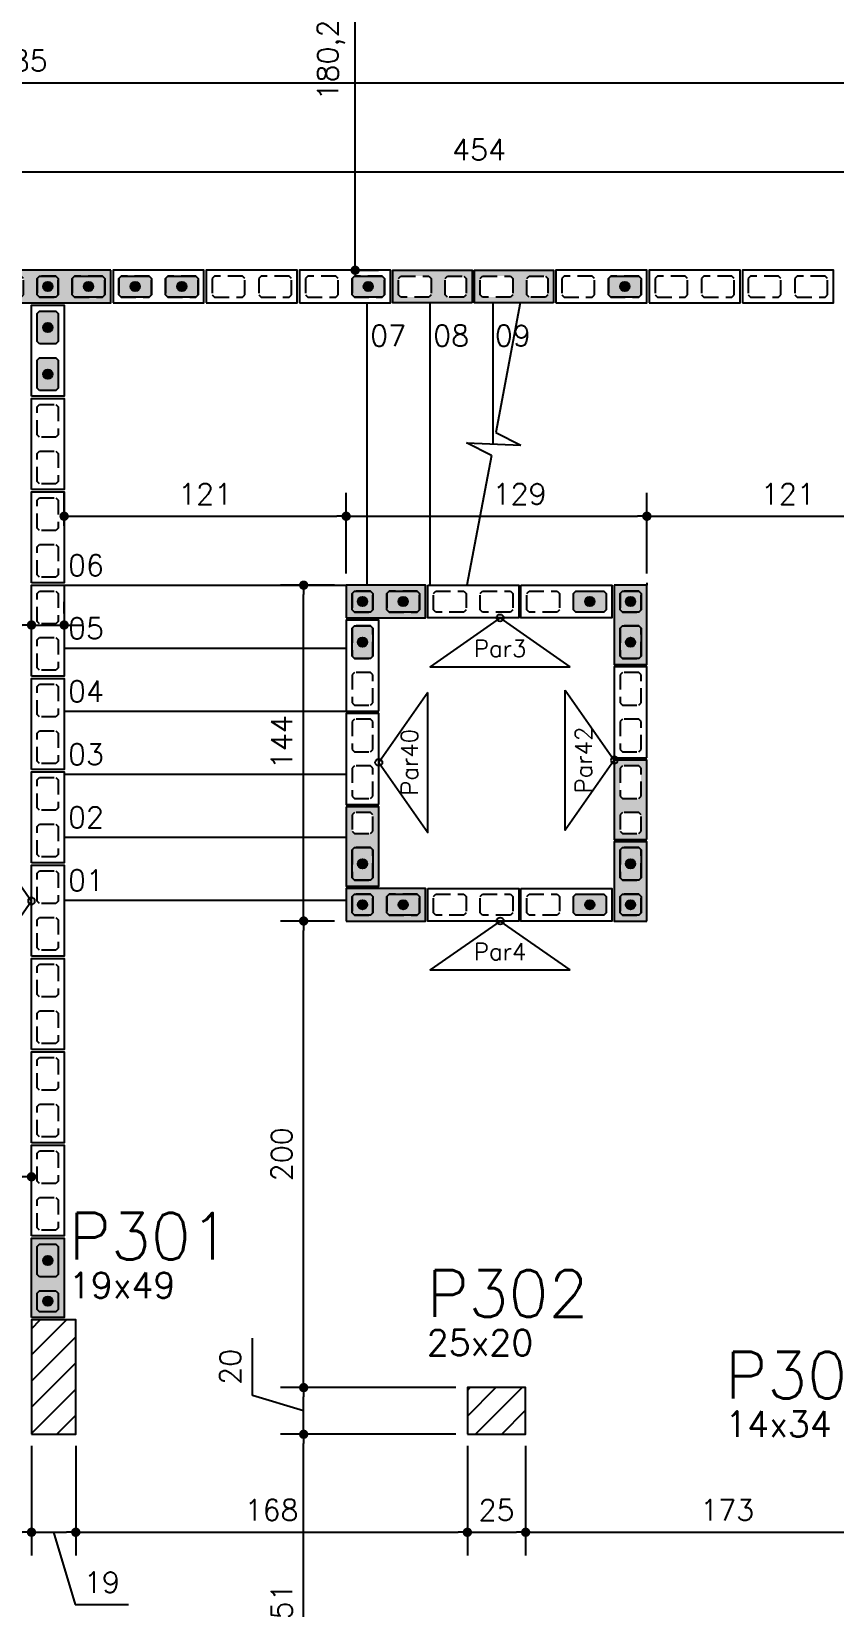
# Model space of a CAD drawing. Extents: x -14651 to 4582, y -13717 to -1290.
# Drawn here: x 2075 to 2419, y -12588 to -11912 of the extents above; entities that cross this region are included whole.
import ezdxf
from ezdxf.enums import TextEntityAlignment as Align

# ---------------------------------------------------------------- set-up
doc = ezdxf.new("R2010")
doc.units = 0
doc.header["$LTSCALE"] = 25
doc.linetypes.add('DASHED2', pattern=[0.375, 0.25, -0.125])
for name, color, linetype in [('213', 252, 'Continuous'), ('241', 2, 'Continuous'), ('247', 50, 'Continuous'), ('248', 100, 'Continuous'), ('249', 20, 'Continuous'), ('Arranque', 14, 'Continuous'), ('COTA', 1, 'Continuous'), ('FERRO', 5, 'Continuous'), ('Linha_fina', 1, 'Continuous'), ('P-D', 2, 'Continuous'), ('P-S', 5, 'Continuous'), ('PIL-N', 4, 'Continuous'), ('T1', 2, 'Continuous')]:
    doc.layers.add(name, color=color, linetype=linetype)
doc.styles.add('COTA', font='romans.shx')
doc.styles.get("Standard").update_dxf_attribs({"font": 'romans.shx'})
doc.styles.add('Texto1', font='romans.shx', dxfattribs={"height": 9})
doc.dimstyles.new('forma', dxfattribs={"dimscale": 5, "dimtxt": 1.8, "dimasz": 0.8, "dimexe": 2, "dimexo": 1, "dimgap": 1, "dimtad": 1, "dimdec": 1, "dimzin": 9, "dimtxsty": 'COTA', "dimblk1": 'DOT', "dimblk2": 'DOT', "dimsah": 1, "dimcen": 0, "dimdle": 1, "dimclrd": 256, "dimclre": 256, "dimclrt": 2, "dimadec": 0, "dimazin": 0, "dimtfac": 1, "dimtdec": 0, "dimtmove": 0, "dimatfit": 3, "dimfxl": 1, "dimtolj": 1, "dimtzin": 0, "dimarcsym": 0})
pattern_1 = [(45, (0, -500), (-5.61266, 5.61266), [])]

# ---------------------------------------------------------------- blocks, each defined once
blk = doc.blocks.new('P5515')
at = {"layer": '249'}
h = blk.add_hatch(color=20, dxfattribs=at)
h.paths.add_polyline_path([(-27, 7), (-27, -7), (27, -7), (27, 7)])
h.paths.add_polyline_path([(-10.5, -3.5), (-11.5, -4.5), (-23.5, -4.5), (-24.5, -3.5), (-24.5, 3.5), (-23.5, 4.5), (-11.5, 4.5), (-10.5, 3.5)], flags=16)
h.paths.add_polyline_path([(-4.5, 3.5), (-3.5, 4.5), (3.5, 4.5), (4.5, 3.5), (4.5, -3.5), (3.5, -4.5), (-3.5, -4.5), (-4.5, -3.5)], flags=16)
h.paths.add_polyline_path([(10.5, 3.5), (11.5, 4.5), (23.5, 4.5), (24.5, 3.5), (24.5, -3.5), (23.5, -4.5), (11.5, -4.5), (10.5, -3.5)], flags=16)
blk.add_lwpolyline([(27, 7), (-27, 7), (-27, -7), (27, -7), (27, 7)])
at = {"color": 1, "linetype": 'DASHED2'}
for points in [[(-10.5, 3.5), (-11.5, 4.5), (-23.5, 4.5), (-24.5, 3.5), (-24.5, -3.5), (-23.5, -4.5), (-11.5, -4.5), (-10.5, -3.5), (-10.5, 3.5)], [(4.5, 3.5), (3.5, 4.5), (-3.5, 4.5), (-4.5, 3.5), (-4.5, -3.5), (-3.5, -4.5), (3.5, -4.5), (4.5, -3.5), (4.5, 3.5)], [(24.5, 3.5), (23.5, 4.5), (11.5, 4.5), (10.5, 3.5), (10.5, -3.5), (11.5, -4.5), (23.5, -4.5), (24.5, -3.5), (24.5, 3.5)]]:
    blk.add_lwpolyline(points, dxfattribs=at)
blk = doc.blocks.new('P4015', base_point=(5842102.11612, -8124149.02973))
blk.add_lwpolyline([(5842082.61612, -8124156.02973), (5842121.61612, -8124156.02973), (5842121.61612, -8124142.02973), (5842082.61612, -8124142.02973), (5842082.61612, -8124156.02973)])
at = {"color": 1, "linetype": 'DASHED2'}
for points in [[(5842085.11612, -8124152.52973), (5842086.11612, -8124153.52973), (5842098.11612, -8124153.52973), (5842099.11612, -8124152.52973), (5842099.11612, -8124145.52973), (5842098.11612, -8124144.52973), (5842086.11612, -8124144.52973), (5842085.11612, -8124145.52973), (5842085.11612, -8124152.52973)], [(5842105.11612, -8124152.52973), (5842106.11612, -8124153.52973), (5842118.11612, -8124153.52973), (5842119.11612, -8124152.52973), (5842119.11612, -8124145.52973), (5842118.11612, -8124144.52973), (5842106.11612, -8124144.52973), (5842105.11612, -8124145.52973), (5842105.11612, -8124152.52973)]]:
    blk.add_lwpolyline(points, dxfattribs=at)
blk = doc.blocks.new('P3515')
at = {"layer": '248'}
h = blk.add_hatch(color=100, dxfattribs=at)
h.paths.add_polyline_path([(17, 7), (-17, 7), (-17, -7), (17, -7)])
h.paths.add_polyline_path([(-5.5, -3.5), (-6.5, -4.5), (-13.5, -4.5), (-14.5, -3.5), (-14.5, 3.5), (-13.5, 4.5), (-6.5, 4.5), (-5.5, 3.5)], flags=16)
h.paths.add_polyline_path([(0.5, 3.5), (1.5, 4.5), (13.5, 4.5), (14.5, 3.5), (14.5, -3.5), (13.5, -4.5), (1.5, -4.5), (0.5, -3.5)], flags=16)
blk.add_lwpolyline([(-17, -7), (17, -7), (17, 7), (-17, 7), (-17, -7)])
at = {"color": 1, "linetype": 'DASHED2'}
for points in [[(-14.5, -3.5), (-13.5, -4.5), (-6.5, -4.5), (-5.5, -3.5), (-5.5, 3.5), (-6.5, 4.5), (-13.5, 4.5), (-14.5, 3.5), (-14.5, -3.5)], [(0.5, -3.5), (1.5, -4.5), (13.5, -4.5), (14.5, -3.5), (14.5, 3.5), (13.5, 4.5), (1.5, 4.5), (0.5, 3.5), (0.5, -3.5)]]:
    blk.add_lwpolyline(points, dxfattribs=at)
blk = doc.blocks.new('GR-1409')
at = {"layer": '213'}
h = blk.add_hatch(color=256, dxfattribs=at)
h.paths.add_polyline_path([(-6, 4.5), (-7, 3.5), (-7, -3.5), (-6, -4.5), (6, -4.5), (7, -3.5), (7, 3.5), (6, 4.5)])
h.paths.add_polyline_path([(-2, 0, 1), (2, 0, 1)], flags=16)
at = {"layer": 'Arranque'}
blk.add_hatch(color=256, dxfattribs=at).paths.add_polyline_path([(-2, 0, 1), (2, 0, 1)])
at = {"layer": '213'}
blk.add_lwpolyline([(-7, 3.5), (-6, 4.5), (6, 4.5), (7, 3.5), (7, -3.5), (6, -4.5), (-6, -4.5), (-7, -3.5), (-7, 3.5)], dxfattribs=at)
at = {"layer": 'FERRO', "linetype": 'Continuous'}
blk.add_circle((0, 0), 2, dxfattribs=at)
blk = doc.blocks.new('GR-0909')
at = {"layer": '213'}
h = blk.add_hatch(color=256, dxfattribs=at)
h.paths.add_polyline_path([(3.5, -4.5), (4.5, -3.5), (4.500001, 3.5), (3.500001, 4.5), (-3.499999, 4.5), (-4.499999, 3.5), (-4.5, -3.5), (-3.5, -4.5)])
h.paths.add_polyline_path([(-2, 0, -1), (2, 0, -1)], flags=16)
at = {"layer": 'Arranque'}
blk.add_hatch(color=256, dxfattribs=at).paths.add_polyline_path([(2, 0, 1), (-2, 0, 1)])
at = {"layer": '213'}
blk.add_lwpolyline([(3.500001, 4.5), (4.500001, 3.5), (4.5, -3.5), (3.5, -4.5), (-3.5, -4.5), (-4.5, -3.5), (-4.499999, 3.5), (-3.499999, 4.5), (3.500001, 4.5)], dxfattribs=at)
at = {"layer": 'FERRO', "linetype": 'Continuous'}
blk.add_circle((0, 0), 2, dxfattribs=at)
blk = doc.blocks.new('_IDNPAR_2')
at = {"color": 3}
blk.add_lwpolyline([(1, -0.7), (0, 0), (-1, -0.7)], close=True, dxfattribs=at)
blk.add_circle((0, 0), 0.05, dxfattribs=at)
at = {"layer": '247', "color": 2, "style": 'COTA', "flags": 8}
blk.add_attdef('ID', text='', height=0.24, dxfattribs=at).set_placement((0, -0.438), align=Align.MIDDLE_CENTER)
blk = doc.blocks.new('_Dot')
at = {"color": 0, "linetype": 'ByBlock', "lineweight": -2}
blk.add_line((-0.5, 0), (-1, 0), dxfattribs=at)
at = {"color": 0, "linetype": 'ByBlock', "const_width": 0.5}
blk.add_lwpolyline([(-0.25, 0, 1), (0.25, 0, 1)], format="xyb", close=True, dxfattribs=at)
blk = doc.blocks.new('*D103')
at = {"layer": 'COTA', "lineweight": -2, "transparency": 16777216}
for p, q in [((2039.52, -12004.1), (2039.52, -11962.42)), ((2493.52, -12004.1), (2493.52, -11962.42)), ((2043.52, -11972.42), (2489.52, -11972.42))]:
    blk.add_line(p, q, dxfattribs=at)
at = {"layer": 'Defpoints', "color": 0, "transparency": 16777216}
for p in [(2493.52, -11972.42), (2039.52, -12009.1), (2493.52, -12009.1)]:
    blk.add_point(p, dxfattribs=at)
at = {"layer": 'COTA', "lineweight": -2, "transparency": 16777216, "xscale": 4, "yscale": 4, "zscale": 4, "rotation": 180}
blk.add_blockref('_Dot', (2039.52, -11972.42), dxfattribs=at)
at = {"layer": 'COTA', "lineweight": -2, "transparency": 16777216, "xscale": 4, "yscale": 4, "zscale": 4}
blk.add_blockref('_Dot', (2493.52, -11972.42), dxfattribs=at)
at = {"layer": 'COTA', "color": 2, "transparency": 16777216, "insert": (2266.52, -11962.92), "char_height": 9, "attachment_point": 5, "style": 'COTA'}
blk.add_mtext('\\A1;454 ', dxfattribs=at)
blk = doc.blocks.new('*D108')
at = {"layer": 'COTA', "lineweight": -2, "transparency": 16777216}
for p, q in [((873.52, -11951.79), (873.52, -11924.24)), ((3258.52, -12009.6), (3258.52, -11924.24)), ((877.52, -11934.24), (3254.52, -11934.24))]:
    blk.add_line(p, q, dxfattribs=at)
at = {"layer": 'Defpoints', "color": 0, "transparency": 16777216}
for p in [(3258.52, -11934.24), (873.52, -11956.79), (3258.52, -12014.6)]:
    blk.add_point(p, dxfattribs=at)
at = {"layer": 'COTA', "lineweight": -2, "transparency": 16777216, "xscale": 4, "yscale": 4, "zscale": 4, "rotation": 180}
blk.add_blockref('_Dot', (873.52, -11934.24), dxfattribs=at)
at = {"layer": 'COTA', "lineweight": -2, "transparency": 16777216, "xscale": 4, "yscale": 4, "zscale": 4}
blk.add_blockref('_Dot', (3258.52, -11934.24), dxfattribs=at)
at = {"layer": 'COTA', "color": 2, "transparency": 16777216, "insert": (2066.02, -11924.74), "char_height": 9, "attachment_point": 5, "style": 'COTA'}
blk.add_mtext('\\A1;2385 ', dxfattribs=at)
blk = doc.blocks.new('*D134')
at = {"layer": 'COTA', "lineweight": -2, "transparency": 16777216}
for p, q in [((1483.52, -12167.06), (1483.52, -12156.68)), ((2074.52, -12161.68), (2074.52, -12156.68)), ((1487.52, -12166.68), (2070.52, -12166.68))]:
    blk.add_line(p, q, dxfattribs=at)
at = {"layer": 'Defpoints', "color": 0, "transparency": 16777216}
for p in [(2074.52, -12166.68), (2074.52, -12166.68), (1483.52, -12172.06)]:
    blk.add_point(p, dxfattribs=at)
at = {"layer": 'COTA', "lineweight": -2, "transparency": 16777216, "xscale": 4, "yscale": 4, "zscale": 4, "rotation": 180}
blk.add_blockref('_Dot', (1483.52, -12166.68), dxfattribs=at)
at = {"layer": 'COTA', "lineweight": -2, "transparency": 16777216, "xscale": 4, "yscale": 4, "zscale": 4}
blk.add_blockref('_Dot', (2074.52, -12166.68), dxfattribs=at)
at = {"layer": 'COTA', "color": 2, "transparency": 16777216, "insert": (1779.02, -12157.18), "char_height": 9, "attachment_point": 5, "style": 'COTA'}
blk.add_mtext('\\A1;591 ', dxfattribs=at)
blk = doc.blocks.new('*D135')
at = {"layer": 'COTA', "lineweight": -2, "transparency": 16777216}
for p, q in [((2074.52, -12161.68), (2074.52, -12156.68)), ((2088.52, -12161.68), (2088.52, -12156.68)), ((2070.52, -12166.68), (2066.52, -12166.68)), ((2074.52, -12166.68), (2088.52, -12166.68)), ((2092.52, -12166.68), (2096.52, -12166.68))]:
    blk.add_line(p, q, dxfattribs=at)
at = {"layer": 'Defpoints', "color": 0, "transparency": 16777216}
for p in [(2074.52, -12166.68), (2088.52, -12166.68), (2088.52, -12166.68)]:
    blk.add_point(p, dxfattribs=at)
at = {"layer": 'COTA', "lineweight": -2, "transparency": 16777216, "xscale": 4, "yscale": 4, "zscale": 4}
blk.add_blockref('_Dot', (2074.52, -12166.68), dxfattribs=at)
at = {"layer": 'COTA', "lineweight": -2, "transparency": 16777216, "xscale": 4, "yscale": 4, "zscale": 4, "rotation": 180}
blk.add_blockref('_Dot', (2088.52, -12166.68), dxfattribs=at)
at = {"layer": 'COTA', "color": 2, "transparency": 16777216, "insert": (2059.83, -12147.82), "char_height": 9, "attachment_point": 5, "style": 'COTA'}
blk.add_mtext('\\A1;14 ', dxfattribs=at)
blk = doc.blocks.new('*D144')
at = {"layer": 'COTA', "lineweight": -2, "transparency": 16777216}
for p, q in [((1838.52, -12518.6), (1838.52, -12565.62)), ((2074.52, -12518.6), (2074.52, -12565.62)), ((1842.52, -12555.62), (2070.52, -12555.62))]:
    blk.add_line(p, q, dxfattribs=at)
at = {"layer": 'Defpoints', "color": 0, "transparency": 16777216}
for p in [(1838.52, -12513.6), (2074.52, -12513.6), (2074.52, -12555.62)]:
    blk.add_point(p, dxfattribs=at)
at = {"layer": 'COTA', "lineweight": -2, "transparency": 16777216, "xscale": 4, "yscale": 4, "zscale": 4, "rotation": 180}
blk.add_blockref('_Dot', (1838.52, -12555.62), dxfattribs=at)
at = {"layer": 'COTA', "lineweight": -2, "transparency": 16777216, "xscale": 4, "yscale": 4, "zscale": 4}
blk.add_blockref('_Dot', (2074.52, -12555.62), dxfattribs=at)
at = {"layer": 'COTA', "color": 2, "transparency": 16777216, "insert": (1956.52, -12546.12), "char_height": 9, "attachment_point": 5, "style": 'COTA'}
blk.add_mtext('\\A1;236 ', dxfattribs=at)
blk = doc.blocks.new('*D145')
at = {"layer": 'COTA', "lineweight": -2, "transparency": 16777216}
for p, q in [((2074.52, -12518.6), (2074.52, -12565.62)), ((2093.52, -12518.6), (2093.52, -12565.62)), ((2078.52, -12555.62), (2089.52, -12555.62)), ((2084.02, -12555.62), (2093.32, -12586.62)), ((2093.32, -12586.62), (2116.17, -12586.62))]:
    blk.add_line(p, q, dxfattribs=at)
at = {"layer": 'Defpoints', "color": 0, "transparency": 16777216}
for p in [(2074.52, -12513.6), (2093.52, -12513.6), (2093.52, -12555.62)]:
    blk.add_point(p, dxfattribs=at)
at = {"layer": 'COTA', "lineweight": -2, "transparency": 16777216, "xscale": 4, "yscale": 4, "zscale": 4, "rotation": 180}
blk.add_blockref('_Dot', (2074.52, -12555.62), dxfattribs=at)
at = {"layer": 'COTA', "lineweight": -2, "transparency": 16777216, "xscale": 4, "yscale": 4, "zscale": 4}
blk.add_blockref('_Dot', (2093.52, -12555.62), dxfattribs=at)
at = {"layer": 'COTA', "color": 2, "transparency": 16777216, "insert": (2104.75, -12577.12), "char_height": 9, "attachment_point": 5, "style": 'COTA'}
blk.add_mtext('\\A1;19 ', dxfattribs=at)
blk = doc.blocks.new('*D146')
at = {"layer": 'COTA', "lineweight": -2, "transparency": 16777216}
for p, q in [((2093.52, -12518.6), (2093.52, -12565.62)), ((2261.52, -12518.6), (2261.52, -12565.62)), ((2097.52, -12555.62), (2257.52, -12555.62))]:
    blk.add_line(p, q, dxfattribs=at)
at = {"layer": 'Defpoints', "color": 0, "transparency": 16777216}
for p in [(2093.52, -12513.6), (2261.52, -12513.6), (2261.52, -12555.62)]:
    blk.add_point(p, dxfattribs=at)
at = {"layer": 'COTA', "lineweight": -2, "transparency": 16777216, "xscale": 4, "yscale": 4, "zscale": 4, "rotation": 180}
blk.add_blockref('_Dot', (2093.52, -12555.62), dxfattribs=at)
at = {"layer": 'COTA', "lineweight": -2, "transparency": 16777216, "xscale": 4, "yscale": 4, "zscale": 4}
blk.add_blockref('_Dot', (2261.52, -12555.62), dxfattribs=at)
at = {"layer": 'COTA', "color": 2, "transparency": 16777216, "insert": (2177.52, -12546.12), "char_height": 9, "attachment_point": 5, "style": 'COTA'}
blk.add_mtext('\\A1;168 ', dxfattribs=at)
blk = doc.blocks.new('*D147')
at = {"layer": 'COTA', "lineweight": -2, "transparency": 16777216}
for p, q in [((2261.52, -12518.6), (2261.52, -12565.62)), ((2286.52, -12518.6), (2286.52, -12565.62)), ((2265.52, -12555.62), (2282.52, -12555.62))]:
    blk.add_line(p, q, dxfattribs=at)
at = {"layer": 'Defpoints', "color": 0, "transparency": 16777216}
for p in [(2261.52, -12513.6), (2286.52, -12513.6), (2286.52, -12555.62)]:
    blk.add_point(p, dxfattribs=at)
at = {"layer": 'COTA', "lineweight": -2, "transparency": 16777216, "xscale": 4, "yscale": 4, "zscale": 4, "rotation": 180}
blk.add_blockref('_Dot', (2261.52, -12555.62), dxfattribs=at)
at = {"layer": 'COTA', "lineweight": -2, "transparency": 16777216, "xscale": 4, "yscale": 4, "zscale": 4}
blk.add_blockref('_Dot', (2286.52, -12555.62), dxfattribs=at)
at = {"layer": 'COTA', "color": 2, "transparency": 16777216, "insert": (2274.02, -12546.12), "char_height": 9, "attachment_point": 5, "style": 'COTA'}
blk.add_mtext('\\A1;25 ', dxfattribs=at)
blk = doc.blocks.new('*D148')
at = {"layer": 'COTA', "lineweight": -2, "transparency": 16777216}
for p, q in [((2286.52, -12518.6), (2286.52, -12565.62)), ((2459.52, -12518.6), (2459.52, -12565.62)), ((2290.52, -12555.62), (2455.52, -12555.62))]:
    blk.add_line(p, q, dxfattribs=at)
at = {"layer": 'Defpoints', "color": 0, "transparency": 16777216}
for p in [(2286.52, -12513.6), (2459.52, -12513.6), (2459.52, -12555.62)]:
    blk.add_point(p, dxfattribs=at)
at = {"layer": 'COTA', "lineweight": -2, "transparency": 16777216, "xscale": 4, "yscale": 4, "zscale": 4, "rotation": 180}
blk.add_blockref('_Dot', (2286.52, -12555.62), dxfattribs=at)
at = {"layer": 'COTA', "lineweight": -2, "transparency": 16777216, "xscale": 4, "yscale": 4, "zscale": 4}
blk.add_blockref('_Dot', (2459.52, -12555.62), dxfattribs=at)
at = {"layer": 'COTA', "color": 2, "transparency": 16777216, "insert": (2373.02, -12546.12), "char_height": 9, "attachment_point": 5, "style": 'COTA'}
blk.add_mtext('\\A1;173 ', dxfattribs=at)
blk = doc.blocks.new('*D187')
at = {"layer": 'COTA', "lineweight": -2, "transparency": 16777216}
for p, q in [((2243.52, -11834.35), (2203.38, -11834.35)), ((2213.38, -12010.6), (2213.38, -11838.35)), ((2214.02, -12014.6), (2223.38, -12014.6))]:
    blk.add_line(p, q, dxfattribs=at)
at = {"layer": 'Defpoints', "color": 0, "transparency": 16777216}
for p in [(2213.38, -11834.35), (2248.52, -11834.35), (2209.02, -12014.6)]:
    blk.add_point(p, dxfattribs=at)
at = {"layer": 'COTA', "lineweight": -2, "transparency": 16777216, "xscale": 4, "yscale": 4, "zscale": 4}
for p, rotation in [((2213.38, -11834.35), 90), ((2213.38, -12014.6), 270)]:
    blk.add_blockref('_Dot', p, dxfattribs=dict(at, rotation=rotation))
at = {"layer": 'COTA', "color": 2, "transparency": 16777216, "insert": (2203.02, -11924.47), "char_height": 9, "attachment_point": 5, "rotation": 90, "style": 'COTA'}
blk.add_mtext('\\A1;180,2 ', dxfattribs=at)
blk = doc.blocks.new('*D276')
at = {"layer": 'COTA', "lineweight": -2, "transparency": 16777216}
for p, q in [((2256.52, -12513.6), (2181.28, -12513.6)), ((2191.28, -12660.6), (2191.28, -12517.6)), ((2239.52, -12664.6), (2181.28, -12664.6))]:
    blk.add_line(p, q, dxfattribs=at)
at = {"layer": 'Defpoints', "color": 0, "transparency": 16777216}
for p in [(2191.28, -12513.6), (2261.52, -12513.6), (2244.52, -12664.6)]:
    blk.add_point(p, dxfattribs=at)
at = {"layer": 'COTA', "lineweight": -2, "transparency": 16777216, "xscale": 4, "yscale": 4, "zscale": 4}
for p, rotation in [((2191.28, -12513.6), 90), ((2191.28, -12664.6), 270)]:
    blk.add_blockref('_Dot', p, dxfattribs=dict(at, rotation=rotation))
at = {"layer": 'COTA', "color": 2, "transparency": 16777216, "insert": (2181.78, -12589.1), "char_height": 9, "attachment_point": 5, "rotation": 90, "style": 'COTA'}
blk.add_mtext('\\A1;151 ', dxfattribs=at)
blk = doc.blocks.new('*D277')
at = {"layer": 'COTA', "lineweight": -2, "transparency": 16777216}
for p, q in [((2169.28, -12497), (2169.28, -12472.43)), ((2191.28, -12503.6), (2169.28, -12497)), ((2256.52, -12493.6), (2181.28, -12493.6)), ((2191.28, -12509.6), (2191.28, -12497.6)), ((2256.52, -12513.6), (2181.28, -12513.6))]:
    blk.add_line(p, q, dxfattribs=at)
at = {"layer": 'Defpoints', "color": 0, "transparency": 16777216}
for p in [(2191.28, -12493.6), (2261.52, -12493.6), (2261.52, -12513.6)]:
    blk.add_point(p, dxfattribs=at)
at = {"layer": 'COTA', "lineweight": -2, "transparency": 16777216, "xscale": 4, "yscale": 4, "zscale": 4}
for p, rotation in [((2191.28, -12493.6), 90), ((2191.28, -12513.6), 270)]:
    blk.add_blockref('_Dot', p, dxfattribs=dict(at, rotation=rotation))
at = {"layer": 'COTA', "color": 2, "transparency": 16777216, "insert": (2159.78, -12484.71), "char_height": 9, "attachment_point": 5, "rotation": 90, "style": 'COTA'}
blk.add_mtext('\\A1;20 ', dxfattribs=at)
blk = doc.blocks.new('*D278')
at = {"layer": 'COTA', "lineweight": -2, "transparency": 16777216}
for p, q in [((2204.52, -12293.57), (2181.28, -12293.57)), ((2191.28, -12489.6), (2191.28, -12297.57)), ((2256.52, -12493.6), (2181.28, -12493.6))]:
    blk.add_line(p, q, dxfattribs=at)
at = {"layer": 'Defpoints', "color": 0, "transparency": 16777216}
for p in [(2191.28, -12293.57), (2209.52, -12293.57), (2261.52, -12493.6)]:
    blk.add_point(p, dxfattribs=at)
at = {"layer": 'COTA', "lineweight": -2, "transparency": 16777216, "xscale": 4, "yscale": 4, "zscale": 4}
for p, rotation in [((2191.28, -12293.57), 90), ((2191.28, -12493.6), 270)]:
    blk.add_blockref('_Dot', p, dxfattribs=dict(at, rotation=rotation))
at = {"layer": 'COTA', "color": 2, "transparency": 16777216, "insert": (2181.78, -12393.58), "char_height": 9, "attachment_point": 5, "rotation": 90, "style": 'COTA'}
blk.add_mtext('\\A1;200 ', dxfattribs=at)
blk = doc.blocks.new('*D340')
at = {"layer": 'COTA', "lineweight": -2, "transparency": 16777216}
for p, q in [((1985.52, -12422.6), (1985.52, -12393.23)), ((2074.52, -12422.6), (2074.52, -12393.23)), ((1989.52, -12403.23), (2070.52, -12403.23))]:
    blk.add_line(p, q, dxfattribs=at)
at = {"layer": 'Defpoints', "color": 0, "transparency": 16777216}
for p in [(2074.52, -12403.23), (1985.52, -12427.6), (2074.52, -12427.6)]:
    blk.add_point(p, dxfattribs=at)
at = {"layer": 'COTA', "lineweight": -2, "transparency": 16777216, "xscale": 4, "yscale": 4, "zscale": 4, "rotation": 180}
blk.add_blockref('_Dot', (1985.52, -12403.23), dxfattribs=at)
at = {"layer": 'COTA', "lineweight": -2, "transparency": 16777216, "xscale": 4, "yscale": 4, "zscale": 4}
blk.add_blockref('_Dot', (2074.52, -12403.23), dxfattribs=at)
at = {"layer": 'COTA', "color": 2, "transparency": 16777216, "insert": (2030.02, -12393.73), "char_height": 9, "attachment_point": 5, "style": 'COTA'}
blk.add_mtext('\\A1;89 ', dxfattribs=at)
blk = doc.blocks.new('interrup')
at = {"layer": 'Linha_fina'}
for p, q in [((-1, 0), (-0.33, 2.31)), ((0.33, -2.31), (-0.33, 2.31)), ((1, 0), (0.33, -2.31))]:
    blk.add_line(p, q, dxfattribs=at)
blk = doc.blocks.new('*D334')
at = {"layer": 'COTA', "lineweight": -2, "transparency": 16777216}
for p, q in [((2088.52, -12124.1), (2088.52, -12110.06)), ((2209.52, -12144.6), (2209.52, -12110.06)), ((2092.52, -12120.06), (2205.52, -12120.06))]:
    blk.add_line(p, q, dxfattribs=at)
at = {"layer": 'Defpoints', "color": 0, "transparency": 16777216}
for p in [(2209.52, -12120.06), (2088.52, -12129.1), (2209.52, -12149.6)]:
    blk.add_point(p, dxfattribs=at)
at = {"layer": 'COTA', "lineweight": -2, "transparency": 16777216, "xscale": 4, "yscale": 4, "zscale": 4, "rotation": 180}
blk.add_blockref('_Dot', (2088.52, -12120.06), dxfattribs=at)
at = {"layer": 'COTA', "lineweight": -2, "transparency": 16777216, "xscale": 4, "yscale": 4, "zscale": 4}
blk.add_blockref('_Dot', (2209.52, -12120.06), dxfattribs=at)
at = {"layer": 'COTA', "color": 2, "transparency": 16777216, "insert": (2149.02, -12110.56), "char_height": 9, "attachment_point": 5, "style": 'COTA'}
blk.add_mtext('\\A1;121 ', dxfattribs=at)
blk = doc.blocks.new('*D335')
at = {"layer": 'COTA', "lineweight": -2, "transparency": 16777216}
for p, q in [((2209.52, -12144.6), (2209.52, -12110.06)), ((2338.52, -12144.6), (2338.52, -12110.06)), ((2213.52, -12120.06), (2334.52, -12120.06))]:
    blk.add_line(p, q, dxfattribs=at)
at = {"layer": 'Defpoints', "color": 0, "transparency": 16777216}
for p in [(2338.52, -12120.06), (2209.52, -12149.6), (2338.52, -12149.6)]:
    blk.add_point(p, dxfattribs=at)
at = {"layer": 'COTA', "lineweight": -2, "transparency": 16777216, "xscale": 4, "yscale": 4, "zscale": 4, "rotation": 180}
blk.add_blockref('_Dot', (2209.52, -12120.06), dxfattribs=at)
at = {"layer": 'COTA', "lineweight": -2, "transparency": 16777216, "xscale": 4, "yscale": 4, "zscale": 4}
blk.add_blockref('_Dot', (2338.52, -12120.06), dxfattribs=at)
at = {"layer": 'COTA', "color": 2, "transparency": 16777216, "insert": (2283.93, -12110.56), "char_height": 9, "attachment_point": 5, "style": 'COTA'}
blk.add_mtext('\\A1;129 ', dxfattribs=at)
blk = doc.blocks.new('*D336')
at = {"layer": 'COTA', "lineweight": -2, "transparency": 16777216}
for p, q in [((2338.52, -12144.6), (2338.52, -12110.06)), ((2459.52, -12130.58), (2459.52, -12110.06)), ((2342.52, -12120.06), (2455.52, -12120.06))]:
    blk.add_line(p, q, dxfattribs=at)
at = {"layer": 'Defpoints', "color": 0, "transparency": 16777216}
for p in [(2459.52, -12120.06), (2459.52, -12135.58), (2338.52, -12149.6)]:
    blk.add_point(p, dxfattribs=at)
at = {"layer": 'COTA', "lineweight": -2, "transparency": 16777216, "xscale": 4, "yscale": 4, "zscale": 4, "rotation": 180}
blk.add_blockref('_Dot', (2338.52, -12120.06), dxfattribs=at)
at = {"layer": 'COTA', "lineweight": -2, "transparency": 16777216, "xscale": 4, "yscale": 4, "zscale": 4}
blk.add_blockref('_Dot', (2459.52, -12120.06), dxfattribs=at)
at = {"layer": 'COTA', "color": 2, "transparency": 16777216, "insert": (2399.02, -12110.56), "char_height": 9, "attachment_point": 5, "style": 'COTA'}
blk.add_mtext('\\A1;121 ', dxfattribs=at)
blk = doc.blocks.new('*D337')
at = {"layer": 'COTA', "lineweight": -2, "transparency": 16777216}
for p, q in [((2204.52, -12149.6), (2181.28, -12149.6)), ((2191.28, -12289.57), (2191.28, -12153.6)), ((2204.52, -12293.57), (2181.28, -12293.57))]:
    blk.add_line(p, q, dxfattribs=at)
at = {"layer": 'Defpoints', "color": 0, "transparency": 16777216}
for p in [(2191.28, -12149.6), (2209.52, -12149.6), (2209.52, -12293.57)]:
    blk.add_point(p, dxfattribs=at)
at = {"layer": 'COTA', "lineweight": -2, "transparency": 16777216, "xscale": 4, "yscale": 4, "zscale": 4}
for p, rotation in [((2191.28, -12149.6), 90), ((2191.28, -12293.57), 270)]:
    blk.add_blockref('_Dot', p, dxfattribs=dict(at, rotation=rotation))
at = {"layer": 'COTA', "color": 2, "transparency": 16777216, "insert": (2181.78, -12216.87), "char_height": 9, "attachment_point": 5, "rotation": 90, "style": 'COTA'}
blk.add_mtext('\\A1;144 ', dxfattribs=at)

msp = doc.modelspace()

# ---------------------------------------------------------------- hatches: boundary and pattern name
at = {"layer": 'COTA'}
h = msp.add_hatch(dxfattribs=at)
h.set_pattern_fill('ANSI31', color=256, scale=2.5)
h.set_pattern_definition(pattern_1)
h.paths.add_polyline_path([(2093.52, -12464.6), (2074.52, -12464.6), (2074.52, -12513.6), (2093.52, -12513.6)])
h = msp.add_hatch(dxfattribs=at)
h.set_pattern_fill('ANSI31', color=256, scale=2.5)
h.set_pattern_definition(pattern_1)
h.paths.add_polyline_path([(2286.52, -12513.6), (2286.52, -12493.6), (2261.52, -12493.6), (2261.52, -12513.6)])

# ---------------------------------------------------------------- linework, layer by layer
at = {"layer": '241'}
msp.add_line((2338.52, -12148.6), (2338.52, -12149.6), dxfattribs=at)
for points in [[(2218.52, -12149.6), (2218.52, -12028.6)], [(2245.52, -12149.6), (2245.52, -12028.6)], [(2272.52, -12089.09), (2272.52, -12028.6)], [(2088.52, -12149.6), (2209.52, -12149.6)], [(2088.52, -12176.6), (2209.52, -12176.6)], [(2088.52, -12203.6), (2209.52, -12203.6)], [(2088.52, -12230.6), (2209.52, -12230.6)], [(2088.52, -12257.6), (2209.52, -12257.6)], [(2088.52, -12284.6), (2209.52, -12284.6)]]:
    msp.add_lwpolyline(points, dxfattribs=at)
at = {"layer": 'Linha_fina'}
for p, q in [((2284.13, -12028.6), (2273.66, -12084.18)), ((2271.82, -12094.01), (2261.35, -12149.6))]:
    msp.add_line(p, q, dxfattribs=at)
at = {"layer": 'P-S'}
for points in [[(2074.52, -12513.6), (2093.52, -12513.6), (2093.52, -12464.6), (2074.52, -12464.6), (2074.52, -12513.6)], [(2261.52, -12513.6), (2286.52, -12513.6), (2286.52, -12493.6), (2261.52, -12493.6), (2261.52, -12513.6)]]:
    msp.add_lwpolyline(points, dxfattribs=at)

# ---------------------------------------------------------------- block references
for name, p in [('GR-0909', (2081.52, -12021.6)), ('GR-1409', (2099.02, -12021.6)), ('GR-1409', (2119.02, -12021.6)), ('GR-1409', (2139.02, -12021.6)), ('GR-1409', (2219.02, -12021.6)), ('GR-1409', (2329.02, -12021.6)), ('GR-0909', (2216.52, -12156.6)), ('GR-1409', (2234.02, -12156.6)), ('GR-1409', (2314.02, -12156.6)), ('GR-0909', (2331.52, -12156.6)), ('GR-0909', (2216.52, -12286.57)), ('GR-1409', (2234.02, -12286.57)), ('GR-1409', (2314.02, -12286.57)), ('GR-0909', (2331.52, -12286.57)), ('GR-0909', (2081.52, -12456.6))]:
    msp.add_blockref(name, p)
at = {"rotation": 90}
for p in [(2081.52, -12039.1), (2081.52, -12059.1), (2216.52, -12174.07), (2331.52, -12174.1), (2216.52, -12269.07), (2331.52, -12269.07), (2081.52, -12439.1)]:
    msp.add_blockref('GR-1409', p, dxfattribs=at)
at = {"layer": '241'}
for name, p in [('P5515', (2081.52, -12021.6)), ('P4015', (2129.02, -12021.6)), ('P4015', (2169.02, -12021.6)), ('P4015', (2209.02, -12021.6)), ('P4015', (2319.02, -12021.6)), ('P4015', (2359.02, -12021.6)), ('P4015', (2399.02, -12021.6)), ('P3515', (2226.52, -12156.6)), ('P3515', (2226.52, -12286.57))]:
    msp.add_blockref(name, p, dxfattribs=at)
at = {"layer": '241', "xscale": -1}
for p in [(2246.52, -12021.6), (2281.52, -12021.6)]:
    msp.add_blockref('P3515', p, dxfattribs=at)
for name, p, rotation in [('P4015', (2081.52, -12049.1), 270), ('P4015', (2081.52, -12089.1), 270), ('P4015', (2081.52, -12129.1), 270), ('P4015', (2081.52, -12169.1), 270), ('P4015', (2264.02, -12156.6), 180), ('P4015', (2304.02, -12156.6), 180), ('P4015', (2081.52, -12209.1), 270), ('P4015', (2081.52, -12249.1), 270), ('P4015', (2081.52, -12289.1), 270), ('P4015', (2264.02, -12286.57), 180), ('P4015', (2304.02, -12286.57), 180), ('P4015', (2081.52, -12329.1), 270), ('P4015', (2081.52, -12369.1), 270), ('P4015', (2081.52, -12409.1), 270), ('P3515', (2081.52, -12446.6), 270)]:
    msp.add_blockref(name, p, dxfattribs=dict(at, rotation=rotation))
at = {"layer": '241'}
for name, p, rotation in [('P3515', (2331.52, -12166.6), 269.9999999964274), ('P4015', (2216.52, -12184.07), 90.00000000011893), ('P4015', (2331.52, -12204.07), 89.99999999642739), ('P4015', (2216.52, -12224.07), 90.00000000011893), ('P3515', (2331.52, -12241.57), 89.99999999642738), ('P3515', (2216.52, -12261.57), 270.0000000001189), ('P3515', (2331.52, -12276.57), 89.99999999642738)]:
    msp.add_blockref(name, p, dxfattribs=dict(at, rotation=rotation))
at = {"layer": '247', "linetype": 'Continuous', "xscale": 30, "yscale": 30, "zscale": 30}
for p, values in [((2275.57, -12163.6), {'ID': 'Par3'}), ((2275.57, -12293.57), {'ID': 'Par4'})]:
    msp.add_blockref('_IDNPAR_2', p, dxfattribs=at).add_auto_attribs(values)
at = {"layer": '247', "linetype": 'Continuous'}
ref = msp.add_blockref('_IDNPAR_2', (2324.52, -12224.57), dxfattribs=dict(at, xscale=-30, yscale=30, zscale=30, rotation=270))
ref.add_attrib('ID', 'Par42', dxfattribs={"color": 2, "height": 7.2, "rotation": 90, "style": 'COTA', "flags": 8}).set_placement((2311.37, -12224.57), align=Align.MIDDLE_CENTER)
at = {"layer": '247', "linetype": 'Continuous', "xscale": 30, "yscale": 30, "zscale": 30, "rotation": 90}
msp.add_blockref('_IDNPAR_2', (2223.52, -12225.56), dxfattribs=at).add_auto_attribs({'ID': 'Par40'})
at = {"layer": '247', "linetype": 'Continuous'}
ref = msp.add_blockref('_IDNPAR_2', (2074.52, -12285.01), dxfattribs=dict(at, xscale=-30, yscale=30, zscale=30, rotation=270))
ref.add_attrib('ID', 'Par39', dxfattribs={"color": 2, "height": 7.2, "rotation": 90, "style": 'COTA', "flags": 8}).set_placement((2061.37, -12285.01), align=Align.MIDDLE_CENTER)
at = {"layer": 'Linha_fina', "xscale": 5, "yscale": 5, "zscale": 5, "rotation": 259.34255048}
msp.add_blockref('interrup', (2272.74, -12089.1), dxfattribs=at)

# ---------------------------------------------------------------- texts
at = {"layer": 'P-D', "linetype": 'Continuous'}
for s, p in [('19x49', (2090.52, -12455.22, 0.02)), ('25x20', (2244.07, -12479.82, 0.02)), ('14x34', (2372.09, -12514.75, 0.04))]:
    msp.add_text(s, height=11, dxfattribs=at).set_placement(p)
at = {"layer": 'PIL-N', "linetype": 'Continuous'}
for s, p in [('P301', (2090.52, -12438.72, 0.02)), ('P302', (2244.07, -12463.32, 0.02)), ('P303', (2372.09, -12498.25, 0.04))]:
    msp.add_text(s, height=20, dxfattribs=at).set_placement(p)
at = {"layer": 'T1', "style": 'Texto1'}
for s, p in [('07', (2227.57, -12047.18)), ('08', (2254.57, -12047.18)), ('09', (2281.01, -12047.18)), ('06', (2097.89, -12145.62, 0.04)), ('05', (2097.89, -12172.62, 0.04)), ('04', (2097.89, -12199.62, 0.04)), ('03', (2097.89, -12226.62, 0.04)), ('02', (2097.89, -12253.62, 0.04)), ('01', (2097.89, -12280.62, 0.04))]:
    msp.add_text(s, height=9, dxfattribs=at).set_placement(p, align=Align.CENTER)

# ---------------------------------------------------------------- dimensions: what is measured, and where the dimension line sits
at = {"layer": 'COTA'}
for base, p1, p2, override, picture, middle in [((2213.3769, -11834.3507), (2209.0169, -12014.5974), (2248.5219, -11834.3507), {"dimpost": ' '}, '*D187', (2203.0197, -11924.4741)), ((2191.28, -12293.57), (2261.52, -12493.6), (2209.52, -12293.57), {"dimpost": ' ', "dimtmove": 1}, '*D278', (2181.78, -12393.58)), ((2191.28, -12493.6), (2261.52, -12513.6), (2261.52, -12493.6), {"dimpost": ' ', "dimtmove": 1}, '*D277', (2159.78, -12492)), ((2191.28, -12513.6), (2244.52, -12664.6), (2261.52, -12513.6), {"dimpost": ' '}, '*D276', (2181.78, -12589.1))]:
    dim = msp.add_linear_dim(base=base, p1=p1, p2=p2, angle=90, dimstyle='forma', override=override, dxfattribs=at)
    dim.commit()
    dim.dimension.update_dxf_attribs({"geometry": picture, "text_midpoint": middle})
for base, p1, p2, override, picture, middle in [((3258.52, -11934.24), (873.52, -11956.79), (3258.52, -12014.6), {"dimpost": ' '}, '*D108', (2066.02, -11924.74)), ((2493.52, -11972.42), (2039.52, -12009.1), (2493.52, -12009.1), {"dimpost": ' ', "dimtmove": 1}, '*D103', (2266.52, -11962.92)), ((2209.52, -12120.06), (2088.52, -12129.1), (2209.52, -12149.6), {"dimpost": ' '}, '*D334', (2149.02, -12110.56)), ((2459.52, -12120.06), (2338.52, -12149.6), (2459.52, -12135.58), {"dimpost": ' ', "dimtmove": 1}, '*D336', (2399.02, -12110.56)), ((2074.52, -12166.68), (1483.52, -12172.06), (2074.52, -12166.68), {"dimpost": ' ', "dimtmove": 1}, '*D134', (1779.02, -12157.18)), ((2074.52, -12403.23), (1985.52, -12427.6), (2074.52, -12427.6), {"dimpost": ' '}, '*D340', (2030.02, -12393.73)), ((2074.52, -12555.62), (1838.52, -12513.6), (2074.52, -12513.6), {"dimpost": ' ', "dimtmove": 1}, '*D144', (1956.52, -12546.12)), ((2093.52, -12555.62), (2074.52, -12513.6), (2093.52, -12513.6), {"dimpost": ' ', "dimtmove": 1}, '*D145', (2098.32, -12577.12)), ((2261.52, -12555.62), (2093.52, -12513.6), (2261.52, -12513.6), {"dimpost": ' ', "dimtmove": 1}, '*D146', (2177.52, -12546.12)), ((2286.52, -12555.62), (2261.52, -12513.6), (2286.52, -12513.6), {"dimpost": ' ', "dimtmove": 1}, '*D147', (2274.02, -12546.12)), ((2459.52, -12555.62), (2286.52, -12513.6), (2459.52, -12513.6), {"dimpost": ' ', "dimtmove": 1}, '*D148', (2373.02, -12546.12))]:
    dim = msp.add_linear_dim(base=base, p1=p1, p2=p2, dimstyle='forma', override=override, dxfattribs=at)
    dim.commit()
    dim.dimension.update_dxf_attribs({"geometry": picture, "text_midpoint": middle})
for base, p1, p2, picture, middle in [((2338.52, -12120.06), (2209.52, -12149.6), (2338.52, -12149.6), '*D335', (2283.93, -12120.06)), ((2088.52, -12166.68), (2074.52, -12166.68), (2088.52, -12166.68), '*D135', (2059.83, -12157.32))]:
    dim = msp.add_linear_dim(base=base, p1=p1, p2=p2, dimstyle='forma', override={"dimpost": ' ', "dimtmove": 1}, dxfattribs=at)
    dim.commit()
    dim.dimension.update_dxf_attribs({"geometry": picture, "text_midpoint": middle, "dimtype": 128})
dim = msp.add_linear_dim(base=(2191.28, -12149.6), p1=(2209.52, -12293.57), p2=(2209.52, -12149.6), angle=90, dimstyle='forma', override={"dimpost": ' '}, dxfattribs=at)
dim.commit()
dim.dimension.update_dxf_attribs({"geometry": '*D337', "text_midpoint": (2191.28, -12216.87), "dimtype": 128})

doc.saveas('drawing.dxf')
